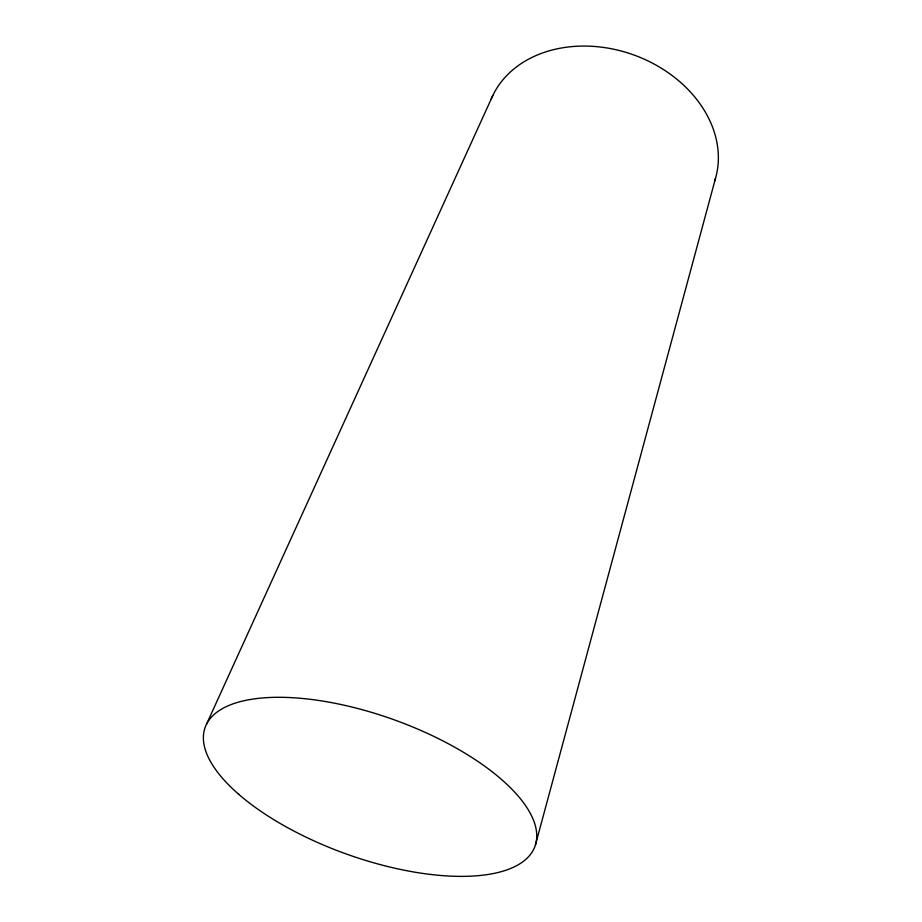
<?xml version="1.0" encoding="UTF-8"?>
<svg xmlns="http://www.w3.org/2000/svg" width="922" height="922" viewBox="0 0 922 922"><rect width="100%" height="100%" fill="white"/><g stroke="black" fill="none" stroke-linecap="round" stroke-linejoin="round"><path stroke-width="1.38" d="M535.463 844.817L715.472 178.488M206.493 724.254L492.797 95.531M491.046 99.472A119.076 93.364 19.8 0 1 634.29 55.136A119.076 93.364 19.8 0 1 714.619 181.219M238.614 794.222A175.307 71.236 19.8 0 0 524.572 860.422A175.307 71.236 19.8 0 0 347.006 705.86A175.307 71.236 19.8 0 0 238.614 794.222"/></g></svg>
